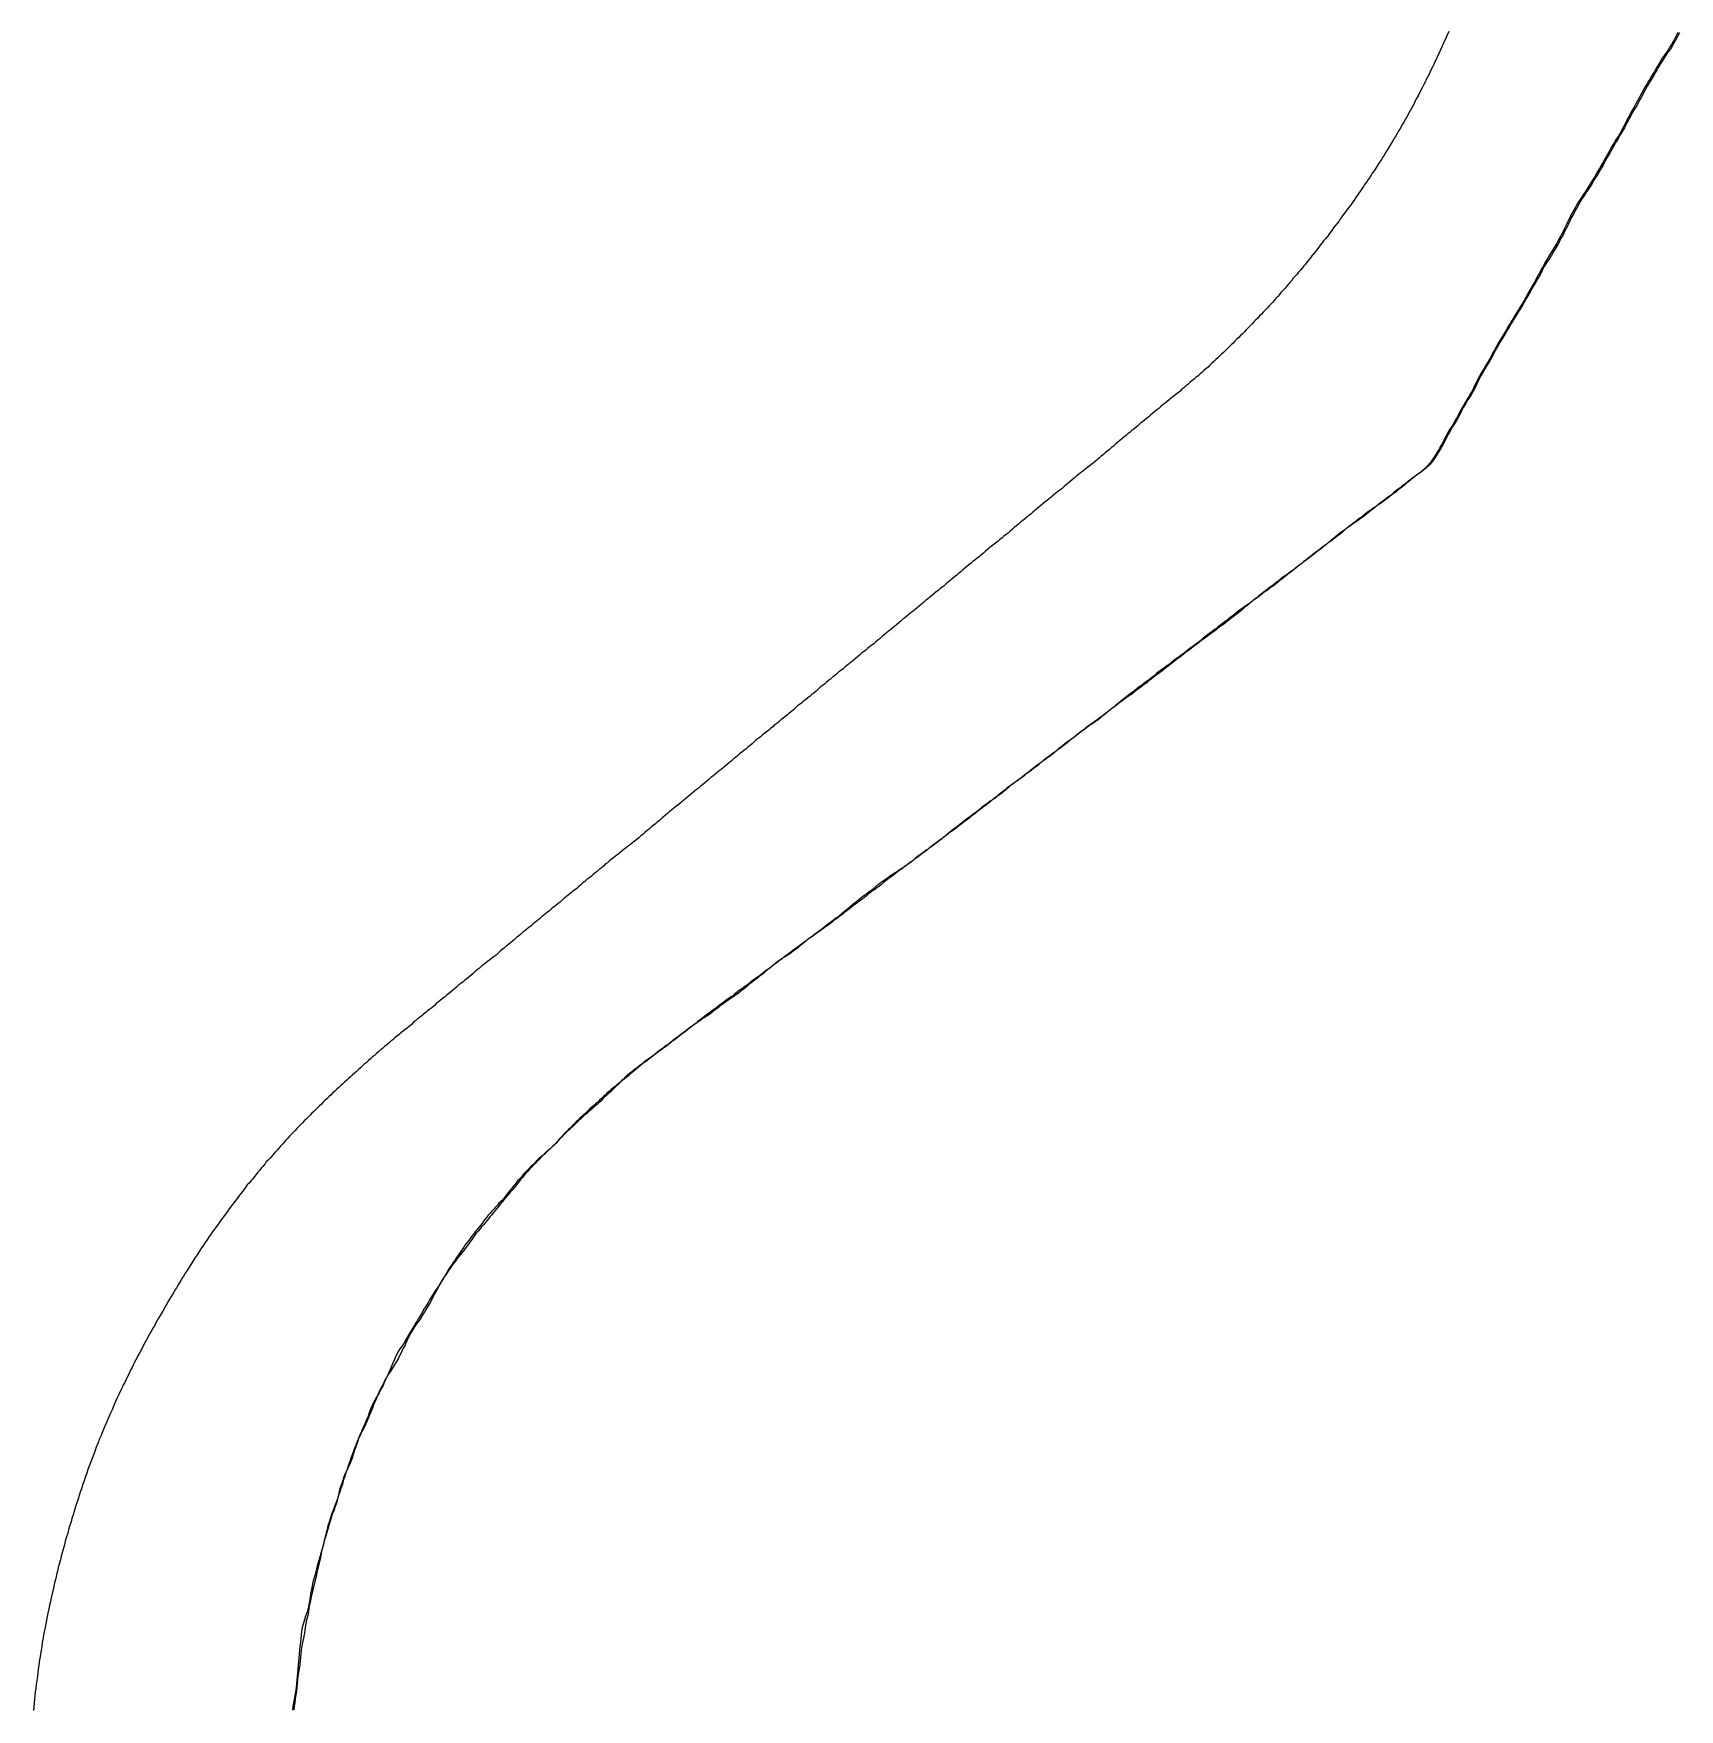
# Model space of a CAD drawing. Header units: millimetres. Extents: x 1.9 to 6, y -16.7 to 0.
# Drawn here: x 3.758 to 5.81, y -14.639 to -12.55 of the extents above; entities that cross this region are included whole.
import ezdxf

# ---------------------------------------------------------------- set-up
doc = ezdxf.new("R2010")
doc.units = ezdxf.units.MM
doc.header["$MEASUREMENT"] = 0
for name, color, linetype in [('Actual_1', 7, 'Continuous'), ('Actual_2', 7, 'Continuous'), ('Actual_3', 7, 'Continuous')]:
    doc.layers.add(name, color=color, linetype=linetype)

msp = doc.modelspace()

# ---------------------------------------------------------------- linework, layer by layer
at = {"layer": 'Actual_1'}
msp.add_lwpolyline([(5.8095, -12.5491), (5.8076, -12.5528), (5.8067, -12.5546), (5.8047, -12.5583), (5.8025, -12.5617), (5.8014, -12.5637), (5.7994, -12.5672), (5.7981, -12.5693), (5.7958, -12.5725), (5.7935, -12.5757), (5.792, -12.5779), (5.7899, -12.5812), (5.7886, -12.5833), (5.7864, -12.5867), (5.7843, -12.5902), (5.7831, -12.5922), (5.7812, -12.5958), (5.779, -12.5993), (5.7779, -12.6013), (5.776, -12.6048), (5.7748, -12.6069), (5.7725, -12.6102), (5.7703, -12.6137), (5.7691, -12.6157), (5.7671, -12.6193), (5.765, -12.623), (5.7641, -12.6249), (5.7623, -12.6287), (5.7602, -12.6322), (5.7592, -12.6342), (5.7572, -12.6378), (5.7562, -12.6399), (5.7539, -12.6432), (5.7519, -12.6468), (5.7507, -12.6487), (5.7488, -12.6524), (5.7469, -12.6562), (5.7459, -12.658), (5.744, -12.6618), (5.742, -12.6654), (5.741, -12.6673), (5.739, -12.671), (5.7367, -12.6743), (5.7357, -12.6764), (5.7337, -12.6799), (5.7325, -12.682), (5.7302, -12.6854), (5.7282, -12.689), (5.7271, -12.6909), (5.7251, -12.6945), (5.723, -12.6981), (5.7219, -12.7001), (5.72, -12.7037), (5.7168, -12.7092), (5.7149, -12.7129), (5.7139, -12.7149), (5.7116, -12.7184), (5.7096, -12.7219), (5.7084, -12.7239), (5.7064, -12.7274), (5.7041, -12.7308), (5.7029, -12.7328), (5.7009, -12.7363), (5.6997, -12.7385), (5.6974, -12.7417), (5.6952, -12.745), (5.6938, -12.7471), (5.6917, -12.7504), (5.6904, -12.7525), (5.688, -12.7558), (5.6859, -12.7593), (5.6848, -12.7613), (5.6828, -12.7649), (5.6806, -12.7684), (5.6795, -12.7704), (5.6777, -12.7742), (5.6747, -12.7797), (5.673, -12.7836), (5.6709, -12.7874), (5.6702, -12.7892), (5.6684, -12.7931), (5.6663, -12.7967), (5.6655, -12.7986), (5.6636, -12.8024), (5.6614, -12.8059), (5.6606, -12.8079), (5.6587, -12.8115), (5.6554, -12.817), (5.6534, -12.8205), (5.6521, -12.8225), (5.65, -12.826), (5.6478, -12.8294), (5.6466, -12.8314), (5.644, -12.8348), (5.6429, -12.8368), (5.6408, -12.8404), (5.6389, -12.8442), (5.638, -12.846), (5.6361, -12.8498), (5.6341, -12.8535), (5.633, -12.8553), (5.631, -12.8589), (5.6287, -12.8623), (5.6276, -12.8644), (5.6256, -12.868), (5.6246, -12.87), (5.6224, -12.8735), (5.6204, -12.8771), (5.6193, -12.879), (5.6173, -12.8827), (5.6153, -12.8862), (5.6141, -12.8882), (5.6121, -12.8917), (5.6097, -12.895), (5.6086, -12.8972), (5.6066, -12.9006), (5.6052, -12.9027), (5.6031, -12.906), (5.6008, -12.9094), (5.5996, -12.9115), (5.5976, -12.915), (5.5943, -12.9205), (5.5923, -12.9241), (5.5911, -12.9261), (5.589, -12.9296), (5.5868, -12.9329), (5.5856, -12.935), (5.5836, -12.9386), (5.5804, -12.9441), (5.5786, -12.9479), (5.5756, -12.9535), (5.5737, -12.9571), (5.5725, -12.9591), (5.5704, -12.9625), (5.5682, -12.9658), (5.5669, -12.9679), (5.5648, -12.9715), (5.5616, -12.977), (5.5598, -12.9808), (5.5569, -12.9864), (5.5552, -12.9903), (5.5522, -12.9958), (5.5502, -12.9994), (5.549, -13.0014), (5.5469, -13.0048), (5.5447, -13.0082), (5.5435, -13.0103), (5.5415, -13.0139), (5.5392, -13.0174), (5.5384, -13.0194), (5.5366, -13.0232), (5.5335, -13.0287), (5.5315, -13.0323), (5.5304, -13.0343), (5.5282, -13.0377), (5.526, -13.0411), (5.5248, -13.0432), (5.5228, -13.0468), (5.5205, -13.0504), (5.5197, -13.0524), (5.5179, -13.0562), (5.5149, -13.0617), (5.513, -13.0654), (5.5097, -13.0708), (5.5076, -13.0742), (5.5063, -13.0763), (5.5042, -13.0796), (5.5003, -13.0848), (5.498, -13.0874), (5.4958, -13.0897), (5.4935, -13.0916), (5.4908, -13.0939), (5.488, -13.0964), (5.4856, -13.0979), (5.4825, -13.1001), (5.4803, -13.1018), (5.4773, -13.1041), (5.475, -13.1059), (5.4722, -13.1083), (5.4697, -13.1099), (5.4671, -13.1124), (5.4642, -13.1148), (5.4619, -13.1165), (5.459, -13.1187), (5.4567, -13.1206), (5.4538, -13.1228), (5.4515, -13.1245), (5.4486, -13.1269), (5.4434, -13.1309), (5.4403, -13.1331), (5.4382, -13.1347), (5.4349, -13.1368), (5.4327, -13.1383), (5.4297, -13.1408), (5.427, -13.1433), (5.4246, -13.145), (5.4217, -13.1474), (5.4195, -13.1492), (5.4164, -13.1513), (5.4143, -13.1529), (5.4111, -13.1551), (5.408, -13.1576), (5.4058, -13.1588), (5.4025, -13.161), (5.4003, -13.1626), (5.3973, -13.1649), (5.3949, -13.1666), (5.3921, -13.169), (5.3895, -13.1716), (5.3871, -13.1733), (5.3842, -13.1756), (5.382, -13.1774), (5.3789, -13.1796), (5.3768, -13.1813), (5.3737, -13.1835), (5.3714, -13.185), (5.3685, -13.1875), (5.3655, -13.1899), (5.3633, -13.1916), (5.3603, -13.1938), (5.3581, -13.1956), (5.3551, -13.1979), (5.3528, -13.1995), (5.3499, -13.2019), (5.347, -13.2044), (5.3447, -13.2059), (5.3416, -13.2081), (5.3394, -13.2099), (5.3364, -13.2121), (5.3342, -13.2138), (5.3313, -13.2162), (5.3261, -13.2203), (5.3232, -13.2226), (5.321, -13.2244), (5.318, -13.2266), (5.3158, -13.2285), (5.3128, -13.2307), (5.3105, -13.2324), (5.3077, -13.2348), (5.3048, -13.2373), (5.3025, -13.2388), (5.2994, -13.241), (5.2972, -13.2427), (5.2941, -13.2449), (5.2919, -13.2464), (5.2889, -13.2488), (5.2859, -13.2512), (5.2836, -13.2527), (5.2805, -13.2549), (5.2783, -13.2567), (5.2753, -13.259), (5.273, -13.2607), (5.2702, -13.2632), (5.2677, -13.2648), (5.2652, -13.2675), (5.2625, -13.2699), (5.2602, -13.2717), (5.2572, -13.274), (5.255, -13.2757), (5.252, -13.2779), (5.2498, -13.2796), (5.2468, -13.2819), (5.2439, -13.2844), (5.2415, -13.2859), (5.2385, -13.2882), (5.2363, -13.2899), (5.2333, -13.2921), (5.2311, -13.2939), (5.2281, -13.2961), (5.2228, -13.3), (5.2197, -13.3022), (5.2175, -13.3039), (5.2144, -13.3061), (5.2122, -13.3078), (5.2092, -13.3101), (5.204, -13.3141), (5.201, -13.3163), (5.1988, -13.318), (5.1957, -13.3202), (5.1934, -13.3219), (5.1904, -13.3242), (5.1876, -13.3267), (5.1852, -13.3282), (5.1822, -13.3304), (5.18, -13.3323), (5.1771, -13.3346), (5.1749, -13.3365), (5.172, -13.3387), (5.1697, -13.3403), (5.1668, -13.3427), (5.1638, -13.3451), (5.1615, -13.3466), (5.1584, -13.3488), (5.1562, -13.3506), (5.1532, -13.3529), (5.1509, -13.3545), (5.1481, -13.3569), (5.1453, -13.3595), (5.1429, -13.361), (5.1399, -13.3632), (5.1377, -13.365), (5.1346, -13.3672), (5.1324, -13.3687), (5.1294, -13.3711), (5.1264, -13.3736), (5.1241, -13.375), (5.121, -13.3772), (5.1188, -13.3789), (5.1157, -13.3811), (5.1135, -13.3826), (5.1105, -13.385), (5.1075, -13.3875), (5.1052, -13.389), (5.1022, -13.3912), (5.1, -13.393), (5.0971, -13.3953), (5.0948, -13.3972), (5.092, -13.3995), (5.0896, -13.4012), (5.0869, -13.4037), (5.0839, -13.406), (5.0817, -13.4075), (5.0785, -13.4097), (5.0763, -13.4112), (5.0731, -13.4134), (5.0702, -13.4159), (5.0679, -13.4174), (5.0648, -13.4196), (5.0626, -13.4213), (5.0595, -13.4235), (5.0573, -13.4253), (5.0544, -13.4276), (5.0519, -13.4291), (5.0492, -13.4317), (5.0464, -13.4341), (5.0441, -13.4358), (5.0411, -13.438), (5.0389, -13.4397), (5.0358, -13.442), (5.0335, -13.4436), (5.0307, -13.4461), (5.0278, -13.4485), (5.0255, -13.4501), (5.0224, -13.4523), (5.0202, -13.454), (5.0171, -13.4562), (5.0148, -13.4578), (5.0119, -13.4602), (5.0092, -13.4627), (5.0068, -13.4643), (5.0038, -13.4666), (5.0016, -13.4683), (4.9985, -13.4705), (4.9963, -13.4722), (4.9933, -13.4745), (4.9881, -13.4784), (4.985, -13.4806), (4.9828, -13.4823), (4.9796, -13.4845), (4.9773, -13.4861), (4.9745, -13.4885), (4.9694, -13.4928), (4.9667, -13.4952), (4.9644, -13.497), (4.9614, -13.4992), (4.9592, -13.501), (4.9561, -13.5032), (4.9538, -13.5047), (4.9509, -13.5071), (4.948, -13.5095), (4.9457, -13.5112), (4.9427, -13.5134), (4.9405, -13.5152), (4.9375, -13.5174), (4.9352, -13.5192), (4.9323, -13.5215), (4.9272, -13.5256), (4.9242, -13.5279), (4.922, -13.5296), (4.9189, -13.5318), (4.9167, -13.5335), (4.9137, -13.5357), (4.9113, -13.5373), (4.9085, -13.5398), (4.9055, -13.5421), (4.9033, -13.5438), (4.9002, -13.5459), (4.898, -13.5476), (4.8949, -13.5499), (4.8926, -13.5514), (4.8897, -13.5539), (4.8868, -13.5563), (4.8846, -13.5579), (4.8815, -13.5602), (4.8793, -13.5619), (4.8763, -13.5641), (4.874, -13.5655), (4.871, -13.568), (4.8681, -13.5704), (4.8658, -13.572), (4.8628, -13.5743), (4.8606, -13.576), (4.8575, -13.5782), (4.8552, -13.5797), (4.8523, -13.5822), (4.8493, -13.5846), (4.8471, -13.5861), (4.844, -13.5883), (4.8418, -13.59), (4.8387, -13.5922), (4.8364, -13.5936), (4.8334, -13.5961), (4.8304, -13.5984), (4.8282, -13.6), (4.8251, -13.6022), (4.8228, -13.604), (4.8199, -13.6063), (4.8175, -13.6081), (4.8148, -13.6105), (4.812, -13.613), (4.8097, -13.6144), (4.8065, -13.6166), (4.8043, -13.6182), (4.8012, -13.6205), (4.7988, -13.6221), (4.7961, -13.6246), (4.7935, -13.6272), (4.791, -13.6288), (4.7881, -13.6311), (4.7859, -13.6327), (4.7827, -13.6349), (4.7805, -13.6364), (4.7774, -13.6388), (4.7746, -13.6413), (4.7722, -13.6429), (4.7693, -13.6452), (4.7671, -13.647), (4.7641, -13.6492), (4.7619, -13.651), (4.7589, -13.6532), (4.7565, -13.6547), (4.7537, -13.6572), (4.7506, -13.6595), (4.7484, -13.6611), (4.7453, -13.6632), (4.7431, -13.6649), (4.74, -13.6671), (4.7348, -13.671), (4.7316, -13.6733), (4.7295, -13.6748), (4.7262, -13.677), (4.724, -13.6784), (4.7209, -13.6808), (4.7179, -13.6831), (4.7156, -13.6847), (4.7126, -13.6869), (4.7104, -13.6887), (4.7073, -13.6909), (4.705, -13.6923), (4.7021, -13.6948), (4.6991, -13.6971), (4.6969, -13.6987), (4.6938, -13.7009), (4.6916, -13.7026), (4.6885, -13.7049), (4.6861, -13.7063), (4.6833, -13.7088), (4.6804, -13.7112), (4.6781, -13.7129), (4.6752, -13.7152), (4.6729, -13.7171), (4.6701, -13.7194), (4.6678, -13.7213), (4.665, -13.7236), (4.6626, -13.7251), (4.6598, -13.7276), (4.6568, -13.7299), (4.6546, -13.7316), (4.6516, -13.7339), (4.6493, -13.7358), (4.6465, -13.7381), (4.6442, -13.74), (4.6415, -13.7423), (4.6391, -13.7439), (4.6363, -13.7463), (4.6332, -13.7486), (4.6311, -13.75), (4.6277, -13.7521), (4.6255, -13.7535), (4.6224, -13.7559), (4.6193, -13.7582), (4.6171, -13.7598), (4.614, -13.762), (4.6118, -13.7638), (4.6088, -13.7661), (4.6065, -13.7677), (4.6036, -13.77), (4.6006, -13.7724), (4.5984, -13.7738), (4.595, -13.7759), (4.5929, -13.7773), (4.5897, -13.7795), (4.5865, -13.7819), (4.5843, -13.7833), (4.5811, -13.7855), (4.5789, -13.7871), (4.5758, -13.7893), (4.5735, -13.7908), (4.5706, -13.7933), (4.5676, -13.7956), (4.5654, -13.7973), (4.5623, -13.7995), (4.5601, -13.8012), (4.5571, -13.8035), (4.5547, -13.8051), (4.5519, -13.8075), (4.549, -13.8099), (4.5467, -13.8114), (4.5436, -13.8136), (4.5414, -13.8153), (4.5383, -13.8176), (4.536, -13.8192), (4.5332, -13.8217), (4.5305, -13.8242), (4.5281, -13.8259), (4.5251, -13.8282), (4.5229, -13.8298), (4.5198, -13.832), (4.5176, -13.8336), (4.5146, -13.836), (4.5095, -13.8403), (4.5069, -13.8427), (4.5045, -13.8446), (4.5018, -13.8469), (4.4995, -13.8489), (4.4966, -13.8511), (4.4944, -13.853), (4.4915, -13.8553), (4.4891, -13.8573), (4.4866, -13.8598), (4.4842, -13.862), (4.4819, -13.8644), (4.4795, -13.8667), (4.4772, -13.8691), (4.4748, -13.8712), (4.4723, -13.8736), (4.4698, -13.8755), (4.4674, -13.8781), (4.465, -13.8807), (4.4625, -13.8825), (4.46, -13.885), (4.4576, -13.887), (4.455, -13.8893), (4.4527, -13.8914), (4.45, -13.8936), (4.4477, -13.8958), (4.445, -13.898), (4.4427, -13.9002), (4.4402, -13.9025), (4.4379, -13.9048), (4.4354, -13.9071), (4.433, -13.9094), (4.4306, -13.9117), (4.4283, -13.9139), (4.4257, -13.9163), (4.4234, -13.9183), (4.4209, -13.9208), (4.4184, -13.9229), (4.4161, -13.9254), (4.4136, -13.9278), (4.4115, -13.9303), (4.4092, -13.9328), (4.407, -13.9351), (4.4047, -13.9374), (4.4023, -13.9398), (4.3999, -13.9418), (4.3974, -13.9443), (4.3949, -13.9463), (4.3926, -13.9489), (4.3901, -13.9511), (4.3879, -13.9536), (4.3855, -13.9559), (4.3833, -13.9583), (4.3808, -13.9606), (4.3786, -13.963), (4.3761, -13.9654), (4.374, -13.9678), (4.3716, -13.9705), (4.3697, -13.9728), (4.3674, -13.9758), (4.3655, -13.978), (4.3633, -13.9809), (4.3615, -13.9832), (4.3591, -13.986), (4.3549, -13.9911), (4.3525, -13.9937), (4.3506, -13.9961), (4.3483, -13.9988), (4.3462, -14.0011), (4.344, -14.0039), (4.342, -14.0061), (4.3397, -14.009), (4.3379, -14.0113), (4.3356, -14.0142), (4.3315, -14.0193), (4.3291, -14.0222), (4.3274, -14.0245), (4.3251, -14.0274), (4.3232, -14.0296), (4.321, -14.0324), (4.319, -14.0347), (4.3166, -14.0374), (4.3148, -14.0398), (4.3123, -14.0425), (4.3097, -14.0452), (4.3082, -14.0476), (4.3059, -14.0507), (4.3043, -14.0529), (4.3021, -14.0561), (4.3007, -14.0583), (4.2983, -14.0614), (4.296, -14.0643), (4.2943, -14.0666), (4.2921, -14.0695), (4.2902, -14.0717), (4.2879, -14.0746), (4.2862, -14.0769), (4.2839, -14.0799), (4.28, -14.0852), (4.2777, -14.0883), (4.2761, -14.0905), (4.274, -14.0937), (4.2727, -14.0959), (4.2704, -14.0992), (4.2683, -14.1028), (4.2671, -14.1047), (4.2651, -14.1083), (4.263, -14.1118), (4.2619, -14.1138), (4.26, -14.1175), (4.2568, -14.123), (4.255, -14.1268), (4.2519, -14.1322), (4.2499, -14.1358), (4.2487, -14.1378), (4.2466, -14.1413), (4.2444, -14.1446), (4.2431, -14.1467), (4.2411, -14.1501), (4.2398, -14.1523), (4.2375, -14.1555), (4.2352, -14.1587), (4.2337, -14.1608), (4.2316, -14.1641), (4.2303, -14.1662), (4.2281, -14.1696), (4.2262, -14.1735), (4.2253, -14.1752), (4.2235, -14.1792), (4.2218, -14.1831), (4.2211, -14.1849), (4.219, -14.1886), (4.2172, -14.1924), (4.2164, -14.1943), (4.2143, -14.198), (4.2125, -14.2018), (4.2115, -14.2037), (4.2093, -14.2072), (4.2072, -14.2105), (4.2058, -14.2126), (4.2037, -14.2159), (4.2024, -14.2181), (4.2, -14.2213), (4.198, -14.225), (4.1969, -14.2269), (4.195, -14.2306), (4.1931, -14.2344), (4.1922, -14.2362), (4.1903, -14.24), (4.1885, -14.2439), (4.1877, -14.2456), (4.1859, -14.2496), (4.1843, -14.2537), (4.1819, -14.2593), (4.1804, -14.2634), (4.178, -14.269), (4.1764, -14.273), (4.1747, -14.277), (4.1721, -14.2826), (4.1704, -14.2864), (4.1675, -14.292), (4.1657, -14.2959), (4.1632, -14.3016), (4.1618, -14.3058), (4.1598, -14.3113), (4.1582, -14.3155), (4.1569, -14.3198), (4.1552, -14.3255), (4.1535, -14.3296), (4.152, -14.3337), (4.1501, -14.3374), (4.1493, -14.3392), (4.1475, -14.3431), (4.145, -14.3487), (4.1435, -14.3529), (4.1422, -14.3572), (4.1403, -14.3627), (4.1391, -14.3671), (4.138, -14.3716), (4.137, -14.3761), (4.1355, -14.3815), (4.1342, -14.3858), (4.1328, -14.3899), (4.1305, -14.3955), (4.1291, -14.3998), (4.1278, -14.4041), (4.1261, -14.4096), (4.1248, -14.414), (4.1236, -14.4183), (4.1218, -14.4238), (4.1204, -14.4282), (4.1193, -14.4326), (4.1183, -14.4371), (4.117, -14.4425), (4.1161, -14.447), (4.1152, -14.4515), (4.1143, -14.456), (4.113, -14.4615), (4.1118, -14.4659), (4.1108, -14.4704), (4.1098, -14.4749), (4.1088, -14.4793), (4.1074, -14.4847), (4.1063, -14.4892), (4.1053, -14.4937), (4.1043, -14.4982), (4.1031, -14.5036), (4.1022, -14.5081), (4.1014, -14.5126), (4.1007, -14.5172), (4.0998, -14.5217), (4.0985, -14.5271), (4.0974, -14.5315), (4.0967, -14.5361), (4.0961, -14.5408), (4.0955, -14.5453), (4.0947, -14.5498), (4.0934, -14.5552), (4.0924, -14.5596), (4.0917, -14.5643), (4.0912, -14.569), (4.0908, -14.5737), (4.0905, -14.5783), (4.09, -14.5829), (4.0892, -14.588), (4.0884, -14.5926), (4.0877, -14.5972), (4.0871, -14.6018), (4.0867, -14.6065), (4.0862, -14.6112), (4.0857, -14.6158), (4.0852, -14.6204), (4.0843, -14.6255), (4.0836, -14.6301), (4.083, -14.6348), (4.0826, -14.6394)], dxfattribs=at)
at = {"layer": 'Actual_2'}
msp.add_lwpolyline([(5.522, -12.5473), (5.5194, -12.5528), (5.5177, -12.5568), (5.5159, -12.5607), (5.5135, -12.5664), (5.5117, -12.5703), (5.5091, -12.5759), (5.5073, -12.5798), (5.5065, -12.5815), (5.5046, -12.5853), (5.5028, -12.5892), (5.502, -12.591), (5.5, -12.5948), (5.4982, -12.5987), (5.4975, -12.6005), (5.4954, -12.6042), (5.4936, -12.6081), (5.4928, -12.6099), (5.4907, -12.6136), (5.4889, -12.6175), (5.486, -12.623), (5.4842, -12.6268), (5.4832, -12.6287), (5.4811, -12.6323), (5.4793, -12.636), (5.4783, -12.6379), (5.4762, -12.6416), (5.4743, -12.6453), (5.4732, -12.6471), (5.4713, -12.6508), (5.4692, -12.6544), (5.4681, -12.6563), (5.4662, -12.66), (5.4639, -12.6634), (5.4629, -12.6654), (5.461, -12.6691), (5.4599, -12.671), (5.4577, -12.6745), (5.4557, -12.6781), (5.4545, -12.6801), (5.4524, -12.6836), (5.4501, -12.6869), (5.449, -12.689), (5.4469, -12.6925), (5.4458, -12.6946), (5.4435, -12.6979), (5.4414, -12.7014), (5.4401, -12.7034), (5.4381, -12.7069), (5.4357, -12.7101), (5.4345, -12.7123), (5.4324, -12.7156), (5.431, -12.7177), (5.4288, -12.721), (5.4264, -12.7241), (5.4252, -12.7264), (5.423, -12.7297), (5.4216, -12.7318), (5.4194, -12.7351), (5.4169, -12.7381), (5.4157, -12.7404), (5.4135, -12.7437), (5.4121, -12.7458), (5.4099, -12.7491), (5.4062, -12.7544), (5.4039, -12.7575), (5.4023, -12.7597), (5.4002, -12.7629), (5.3987, -12.7652), (5.3963, -12.7681), (5.3939, -12.7711), (5.3923, -12.7733), (5.3901, -12.7765), (5.3885, -12.7786), (5.3863, -12.7818), (5.3849, -12.7841), (5.3824, -12.787), (5.3801, -12.7901), (5.3785, -12.7923), (5.3763, -12.7954), (5.3746, -12.7976), (5.3723, -12.8006), (5.3708, -12.803), (5.3683, -12.8058), (5.3658, -12.8085), (5.3642, -12.8109), (5.3619, -12.8138), (5.3601, -12.8161), (5.3579, -12.8191), (5.3561, -12.8213), (5.3538, -12.8243), (5.3512, -12.8269), (5.3497, -12.8294), (5.3474, -12.8322), (5.3456, -12.8345), (5.3433, -12.8374), (5.3414, -12.8396), (5.3391, -12.8425), (5.3372, -12.8448), (5.3348, -12.8475), (5.333, -12.8499), (5.3305, -12.8525), (5.3279, -12.855), (5.3262, -12.8576), (5.3238, -12.8602), (5.3219, -12.8626), (5.3196, -12.8653), (5.3176, -12.8676), (5.3153, -12.8703), (5.3132, -12.8725), (5.3109, -12.8753), (5.3089, -12.8775), (5.3065, -12.8802), (5.3045, -12.8825), (5.3021, -12.885), (5.3, -12.8875), (5.2976, -12.8899), (5.2957, -12.8924), (5.2931, -12.8948), (5.2905, -12.8971), (5.2886, -12.8997), (5.286, -12.902), (5.284, -12.9045), (5.2811, -12.9073), (5.2787, -12.9097), (5.2765, -12.9121), (5.2742, -12.9146), (5.272, -12.9169), (5.2696, -12.9194), (5.2673, -12.9217), (5.265, -12.9241), (5.2626, -12.9264), (5.2602, -12.9287), (5.2578, -12.931), (5.2555, -12.9333), (5.2531, -12.9357), (5.2508, -12.9381), (5.2484, -12.9404), (5.2461, -12.9427), (5.2437, -12.945), (5.2413, -12.9473), (5.2389, -12.9496), (5.2365, -12.9518), (5.2341, -12.9542), (5.2316, -12.9562), (5.2292, -12.9587), (5.2266, -12.9606), (5.2243, -12.9632), (5.2219, -12.9658), (5.2194, -12.9677), (5.2169, -12.9701), (5.2145, -12.9721), (5.2118, -12.9745), (5.2095, -12.9765), (5.2067, -12.9787), (5.2045, -12.9807), (5.2017, -12.983), (5.1994, -12.985), (5.1967, -12.9873), (5.1943, -12.9892), (5.1916, -12.9916), (5.1891, -12.9933), (5.1866, -12.9959), (5.1839, -12.9983), (5.1815, -13.0001), (5.1786, -13.0024), (5.1764, -13.0042), (5.1735, -13.0065), (5.1712, -13.0084), (5.1684, -13.0107), (5.166, -13.0124), (5.1633, -13.0149), (5.1606, -13.0173), (5.1582, -13.0191), (5.1554, -13.0214), (5.1531, -13.0233), (5.1502, -13.0256), (5.148, -13.0275), (5.1452, -13.0298), (5.1429, -13.0317), (5.1401, -13.034), (5.1377, -13.0357), (5.135, -13.0383), (5.1323, -13.0407), (5.1299, -13.0425), (5.1271, -13.0448), (5.1248, -13.0467), (5.122, -13.0489), (5.1197, -13.0509), (5.1169, -13.0532), (5.1145, -13.0551), (5.1118, -13.0575), (5.1094, -13.0592), (5.1068, -13.0618), (5.1042, -13.0643), (5.1018, -13.0661), (5.099, -13.0684), (5.0967, -13.0703), (5.0939, -13.0726), (5.0917, -13.0746), (5.0889, -13.0769), (5.0866, -13.0788), (5.0838, -13.0811), (5.0815, -13.0828), (5.0787, -13.0853), (5.0758, -13.0877), (5.0735, -13.0894), (5.0706, -13.0916), (5.0684, -13.0934), (5.0654, -13.0957), (5.0631, -13.0974), (5.0602, -13.0998), (5.0578, -13.1014), (5.0551, -13.104), (5.0524, -13.1064), (5.0501, -13.1083), (5.0473, -13.1106), (5.045, -13.1125), (5.0422, -13.1148), (5.04, -13.1168), (5.0371, -13.1191), (5.0349, -13.1209), (5.032, -13.1232), (5.0296, -13.1248), (5.0269, -13.1274), (5.024, -13.1298), (5.0218, -13.1315), (5.0189, -13.1338), (5.0166, -13.1357), (5.0137, -13.138), (5.0115, -13.1399), (5.0087, -13.1422), (5.0063, -13.144), (5.0036, -13.1465), (5.001, -13.149), (4.9986, -13.1507), (4.9958, -13.1531), (4.9935, -13.1549), (4.9906, -13.1572), (4.9884, -13.1591), (4.9856, -13.1614), (4.9833, -13.1634), (4.9805, -13.1657), (4.9782, -13.1675), (4.9755, -13.17), (4.9728, -13.1725), (4.9704, -13.1742), (4.9676, -13.1765), (4.9653, -13.1784), (4.9624, -13.1807), (4.9602, -13.1826), (4.9573, -13.1849), (4.955, -13.1867), (4.9522, -13.189), (4.9498, -13.1906), (4.9471, -13.1932), (4.9443, -13.1956), (4.942, -13.1974), (4.9392, -13.1996), (4.9369, -13.2016), (4.9341, -13.2039), (4.9318, -13.2058), (4.929, -13.2081), (4.9266, -13.21), (4.9239, -13.2123), (4.9188, -13.2165), (4.9161, -13.2189), (4.9137, -13.2208), (4.9109, -13.2231), (4.9087, -13.225), (4.9058, -13.2273), (4.9035, -13.2292), (4.9007, -13.2315), (4.8983, -13.2332), (4.8956, -13.2357), (4.8929, -13.2382), (4.8905, -13.2399), (4.8877, -13.2422), (4.8855, -13.2441), (4.8826, -13.2464), (4.8803, -13.2483), (4.8775, -13.2505), (4.8751, -13.2524), (4.8724, -13.2548), (4.8699, -13.2564), (4.8673, -13.259), (4.8646, -13.2614), (4.8622, -13.2632), (4.8594, -13.2656), (4.8572, -13.2675), (4.8543, -13.2697), (4.8521, -13.2716), (4.8492, -13.2739), (4.8468, -13.2757), (4.8441, -13.2781), (4.8416, -13.2798), (4.8391, -13.2824), (4.8363, -13.2848), (4.834, -13.2866), (4.8311, -13.2888), (4.8289, -13.2908), (4.826, -13.293), (4.8237, -13.2949), (4.8209, -13.2972), (4.8185, -13.2989), (4.8158, -13.3014), (4.8132, -13.3039), (4.8108, -13.3057), (4.808, -13.3081), (4.8057, -13.31), (4.8029, -13.3122), (4.8006, -13.3141), (4.7977, -13.3164), (4.7954, -13.3183), (4.7927, -13.3206), (4.7902, -13.3223), (4.7876, -13.3248), (4.7848, -13.3272), (4.7824, -13.329), (4.7796, -13.3313), (4.7774, -13.3332), (4.7745, -13.3355), (4.7723, -13.3374), (4.7694, -13.3397), (4.7671, -13.3416), (4.7644, -13.344), (4.7619, -13.3456), (4.7593, -13.3481), (4.7564, -13.3505), (4.7541, -13.3523), (4.7512, -13.3545), (4.749, -13.3565), (4.7462, -13.3587), (4.7439, -13.3607), (4.7411, -13.363), (4.7387, -13.3647), (4.736, -13.3672), (4.7334, -13.3698), (4.731, -13.3715), (4.7282, -13.3738), (4.7259, -13.3757), (4.723, -13.378), (4.7208, -13.3799), (4.7179, -13.3821), (4.7156, -13.384), (4.7128, -13.3863), (4.7104, -13.3879), (4.7077, -13.3905), (4.7051, -13.393), (4.7027, -13.3948), (4.6999, -13.3971), (4.6976, -13.399), (4.6947, -13.4013), (4.6925, -13.4032), (4.6896, -13.4055), (4.6873, -13.4073), (4.6846, -13.4097), (4.682, -13.4113), (4.6795, -13.4139), (4.6767, -13.4163), (4.6744, -13.4182), (4.6716, -13.4204), (4.6693, -13.4223), (4.6664, -13.4246), (4.6641, -13.4264), (4.6613, -13.4287), (4.6589, -13.4304), (4.6562, -13.4329), (4.6536, -13.4354), (4.6512, -13.4372), (4.6483, -13.4395), (4.6461, -13.4414), (4.6432, -13.4436), (4.6409, -13.4456), (4.6381, -13.4478), (4.6358, -13.4497), (4.633, -13.4521), (4.6306, -13.4538), (4.628, -13.4563), (4.6253, -13.4588), (4.6229, -13.4606), (4.6201, -13.4629), (4.6179, -13.4648), (4.615, -13.4671), (4.6127, -13.469), (4.6099, -13.4713), (4.6076, -13.4731), (4.6048, -13.4755), (4.6023, -13.4771), (4.5997, -13.4797), (4.5969, -13.482), (4.5946, -13.4839), (4.5918, -13.4862), (4.5895, -13.4881), (4.5867, -13.4904), (4.5844, -13.4923), (4.5816, -13.4946), (4.5792, -13.4964), (4.5765, -13.4988), (4.5715, -13.5031), (4.5687, -13.5054), (4.5664, -13.5073), (4.5636, -13.5096), (4.5613, -13.5115), (4.5584, -13.5138), (4.5562, -13.5156), (4.5533, -13.5179), (4.5509, -13.5196), (4.5482, -13.5221), (4.5455, -13.5246), (4.5432, -13.5264), (4.5404, -13.5287), (4.5381, -13.5307), (4.5353, -13.5329), (4.5331, -13.5349), (4.5302, -13.5372), (4.528, -13.5391), (4.5252, -13.5415), (4.5228, -13.5433), (4.5202, -13.5458), (4.5176, -13.5483), (4.5152, -13.5501), (4.5124, -13.5524), (4.5101, -13.5543), (4.5073, -13.5565), (4.505, -13.5584), (4.5021, -13.5607), (4.4998, -13.5624), (4.4969, -13.5647), (4.4945, -13.5663), (4.4917, -13.5688), (4.4889, -13.5712), (4.4866, -13.5729), (4.4836, -13.5752), (4.4814, -13.577), (4.4784, -13.5792), (4.4761, -13.581), (4.4733, -13.5834), (4.4708, -13.585), (4.4683, -13.5877), (4.4656, -13.5901), (4.4632, -13.5919), (4.4604, -13.5942), (4.4582, -13.5962), (4.4553, -13.5984), (4.4531, -13.6004), (4.4502, -13.6027), (4.4479, -13.6045), (4.4452, -13.6069), (4.4427, -13.6085), (4.4401, -13.6111), (4.4374, -13.6135), (4.4351, -13.6154), (4.4322, -13.6176), (4.4299, -13.6195), (4.427, -13.6217), (4.4247, -13.6236), (4.4219, -13.6259), (4.4195, -13.6277), (4.4169, -13.6302), (4.4143, -13.6327), (4.4118, -13.6344), (4.409, -13.6368), (4.4067, -13.6386), (4.4038, -13.6409), (4.4016, -13.6428), (4.3987, -13.645), (4.3964, -13.6469), (4.3936, -13.6493), (4.3912, -13.6509), (4.3886, -13.6535), (4.3858, -13.6559), (4.3835, -13.6577), (4.3806, -13.6599), (4.3784, -13.6619), (4.3755, -13.6641), (4.3732, -13.666), (4.3704, -13.6683), (4.3681, -13.6701), (4.3653, -13.6725), (4.3627, -13.6751), (4.3602, -13.6767), (4.3575, -13.6791), (4.3552, -13.681), (4.3524, -13.6832), (4.3501, -13.6852), (4.3473, -13.6875), (4.345, -13.6895), (4.3422, -13.6917), (4.3398, -13.6935), (4.3371, -13.696), (4.3345, -13.6985), (4.3321, -13.7002), (4.3292, -13.7025), (4.3269, -13.7043), (4.324, -13.7065), (4.3217, -13.7084), (4.3189, -13.7107), (4.3165, -13.7125), (4.3138, -13.7149), (4.3113, -13.7165), (4.3087, -13.7191), (4.306, -13.7215), (4.3037, -13.7234), (4.3009, -13.7257), (4.2986, -13.7276), (4.2957, -13.7299), (4.2935, -13.7317), (4.2906, -13.734), (4.2882, -13.7357), (4.2855, -13.7382), (4.2829, -13.7407), (4.2804, -13.7425), (4.2777, -13.7448), (4.2754, -13.7467), (4.2725, -13.749), (4.2703, -13.7509), (4.2674, -13.7531), (4.2651, -13.7551), (4.2624, -13.7574), (4.2599, -13.7591), (4.2573, -13.7616), (4.2546, -13.7641), (4.2522, -13.7658), (4.2493, -13.7681), (4.2471, -13.77), (4.2442, -13.7722), (4.2419, -13.7741), (4.2391, -13.7764), (4.2367, -13.7782), (4.234, -13.7807), (4.2315, -13.7823), (4.229, -13.7849), (4.2263, -13.7874), (4.224, -13.7892), (4.2211, -13.7915), (4.2189, -13.7934), (4.216, -13.7956), (4.2137, -13.7975), (4.2109, -13.7998), (4.2086, -13.8017), (4.2058, -13.8041), (4.2033, -13.8057), (4.2008, -13.8083), (4.198, -13.8107), (4.1957, -13.8125), (4.1929, -13.8148), (4.1906, -13.8168), (4.1879, -13.8191), (4.1856, -13.8212), (4.1829, -13.8235), (4.1806, -13.8255), (4.1779, -13.8279), (4.1755, -13.8298), (4.173, -13.8323), (4.1704, -13.8341), (4.168, -13.8367), (4.1655, -13.8392), (4.1631, -13.8411), (4.1606, -13.8435), (4.1582, -13.8456), (4.1556, -13.8479), (4.1533, -13.8501), (4.1507, -13.8524), (4.1484, -13.8545), (4.1457, -13.8568), (4.1435, -13.859), (4.1409, -13.8613), (4.1386, -13.8635), (4.1361, -13.8658), (4.1337, -13.868), (4.1312, -13.8704), (4.1289, -13.8726), (4.1264, -13.8749), (4.124, -13.8771), (4.1216, -13.8795), (4.1192, -13.8818), (4.1169, -13.8842), (4.1145, -13.8865), (4.1122, -13.8889), (4.1098, -13.8911), (4.1074, -13.8935), (4.105, -13.8957), (4.1027, -13.8982), (4.1002, -13.9004), (4.098, -13.9029), (4.0956, -13.9052), (4.0934, -13.9077), (4.091, -13.9101), (4.0888, -13.9124), (4.0864, -13.9148), (4.0842, -13.9172), (4.0818, -13.9195), (4.0795, -13.9219), (4.0771, -13.9243), (4.0749, -13.9267), (4.0726, -13.9293), (4.0705, -13.9316), (4.0682, -13.9344), (4.0661, -13.9366), (4.0639, -13.9393), (4.0617, -13.9416), (4.0594, -13.9442), (4.0573, -13.9466), (4.0549, -13.9491), (4.053, -13.9515), (4.0505, -13.9541), (4.0478, -13.9565), (4.0462, -13.9591), (4.0437, -13.9619), (4.042, -13.9642), (4.0397, -13.9671), (4.0378, -13.9693), (4.0355, -13.9722), (4.0336, -13.9744), (4.0313, -13.9773), (4.0295, -13.9796), (4.0271, -13.9823), (4.0245, -13.9849), (4.0229, -13.9874), (4.0206, -13.9903), (4.0188, -13.9926), (4.0166, -13.9956), (4.0149, -13.9979), (4.0126, -14.0009), (4.0111, -14.0033), (4.0086, -14.0061), (4.0063, -14.0091), (4.0046, -14.0113), (4.0024, -14.0144), (4.0007, -14.0166), (3.9985, -14.0197), (3.9946, -14.025), (3.9923, -14.0281), (3.9908, -14.0303), (3.9886, -14.0334), (3.9871, -14.0356), (3.9848, -14.0387), (3.9823, -14.0417), (3.9809, -14.044), (3.9787, -14.0472), (3.9772, -14.0493), (3.975, -14.0526), (3.9713, -14.0579), (3.9691, -14.0612), (3.9676, -14.0633), (3.9655, -14.0666), (3.9619, -14.072), (3.9597, -14.0754), (3.9584, -14.0775), (3.9563, -14.0809), (3.9527, -14.0863), (3.9507, -14.0897), (3.9494, -14.0918), (3.9472, -14.0952), (3.945, -14.0986), (3.9438, -14.1006), (3.9418, -14.1042), (3.9384, -14.1096), (3.9363, -14.1131), (3.935, -14.1151), (3.933, -14.1186), (3.9307, -14.122), (3.9296, -14.124), (3.9276, -14.1276), (3.9265, -14.1296), (3.9243, -14.1331), (3.9223, -14.1367), (3.9212, -14.1386), (3.9191, -14.1422), (3.917, -14.1457), (3.9158, -14.1477), (3.9139, -14.1513), (3.9106, -14.1568), (3.9087, -14.1605), (3.9077, -14.1625), (3.9055, -14.1659), (3.9035, -14.1696), (3.9024, -14.1715), (3.9004, -14.1751), (3.8983, -14.1788), (3.8973, -14.1807), (3.8954, -14.1844), (3.8934, -14.1881), (3.8925, -14.19), (3.8906, -14.1937), (3.8885, -14.1974), (3.8876, -14.1993), (3.8857, -14.203), (3.8836, -14.2066), (3.8827, -14.2086), (3.8809, -14.2124), (3.8788, -14.2161), (3.878, -14.218), (3.8763, -14.2219), (3.8742, -14.2256), (3.8734, -14.2274), (3.8717, -14.2313), (3.8696, -14.235), (3.8688, -14.2368), (3.867, -14.2407), (3.8651, -14.2445), (3.8643, -14.2463), (3.8625, -14.2502), (3.86, -14.2558), (3.8583, -14.2598), (3.856, -14.2655), (3.8541, -14.2694), (3.8525, -14.2734), (3.8499, -14.279), (3.8482, -14.283), (3.8457, -14.2886), (3.8441, -14.2927), (3.842, -14.2983), (3.8401, -14.3023), (3.8386, -14.3065), (3.8363, -14.312), (3.8348, -14.3162), (3.8333, -14.3204), (3.831, -14.3259), (3.8296, -14.3301), (3.8275, -14.3357), (3.8259, -14.3398), (3.8245, -14.3441), (3.8225, -14.3496), (3.821, -14.3539), (3.8197, -14.3582), (3.8177, -14.3637), (3.8164, -14.368), (3.8151, -14.3723), (3.8133, -14.3778), (3.8118, -14.3821), (3.8106, -14.3864), (3.8087, -14.392), (3.8073, -14.3962), (3.806, -14.4006), (3.8048, -14.4049), (3.803, -14.4104), (3.8018, -14.4148), (3.8007, -14.4192), (3.7989, -14.4247), (3.7977, -14.4291), (3.7966, -14.4335), (3.7954, -14.4379), (3.7938, -14.4434), (3.7927, -14.4478), (3.7916, -14.4522), (3.7901, -14.4576), (3.7888, -14.462), (3.7878, -14.4665), (3.7869, -14.471), (3.7858, -14.4755), (3.7844, -14.4809), (3.7834, -14.4854), (3.7825, -14.4899), (3.7815, -14.4943), (3.7801, -14.4997), (3.7791, -14.5042), (3.7781, -14.5087), (3.7772, -14.5133), (3.776, -14.5186), (3.775, -14.5231), (3.7741, -14.5276), (3.7733, -14.5322), (3.7724, -14.5367), (3.7714, -14.5421), (3.7704, -14.5466), (3.7696, -14.5512), (3.7689, -14.5558), (3.7683, -14.5604), (3.7676, -14.565), (3.7668, -14.5702), (3.766, -14.5748), (3.7653, -14.5794), (3.7646, -14.584), (3.764, -14.5886), (3.7634, -14.5933), (3.7629, -14.5979), (3.7623, -14.6025), (3.7615, -14.6077), (3.7609, -14.6123), (3.7603, -14.6169), (3.7598, -14.6215), (3.7593, -14.6262), (3.7589, -14.6309), (3.7585, -14.6355), (3.7581, -14.6402)], dxfattribs=at)
at = {"layer": 'Actual_3'}
msp.add_lwpolyline([(5.8076, -12.5488), (5.8067, -12.5506), (5.8047, -12.5543), (5.8028, -12.5579), (5.8017, -12.5599), (5.7996, -12.5634), (5.7974, -12.5667), (5.7961, -12.5688), (5.7941, -12.5722), (5.7927, -12.5744), (5.7904, -12.5775), (5.7881, -12.5807), (5.7867, -12.5829), (5.7847, -12.5863), (5.7835, -12.5884), (5.7813, -12.5919), (5.7793, -12.5955), (5.7782, -12.5974), (5.7761, -12.601), (5.774, -12.6044), (5.7728, -12.6064), (5.7707, -12.6099), (5.7696, -12.612), (5.7673, -12.6154), (5.7653, -12.619), (5.7642, -12.6209), (5.7622, -12.6246), (5.7603, -12.6283), (5.7593, -12.6302), (5.7573, -12.6339), (5.7553, -12.6374), (5.7542, -12.6394), (5.7522, -12.643), (5.749, -12.6485), (5.7471, -12.6523), (5.7441, -12.6578), (5.7423, -12.6616), (5.7393, -12.6671), (5.7374, -12.6708), (5.7363, -12.6727), (5.7342, -12.6762), (5.7321, -12.6797), (5.7308, -12.6817), (5.7287, -12.6852), (5.7253, -12.6906), (5.7233, -12.6943), (5.7223, -12.6962), (5.7202, -12.6998), (5.7182, -12.7035), (5.7171, -12.7054), (5.7151, -12.709), (5.713, -12.7125), (5.7119, -12.7145), (5.7099, -12.7181), (5.7066, -12.7236), (5.7046, -12.7271), (5.7035, -12.7291), (5.7013, -12.7326), (5.6992, -12.7361), (5.698, -12.7381), (5.6959, -12.7415), (5.6923, -12.7468), (5.69, -12.75), (5.6885, -12.7522), (5.6864, -12.7555), (5.6829, -12.761), (5.6809, -12.7646), (5.6798, -12.7665), (5.6778, -12.7701), (5.6758, -12.7738), (5.6747, -12.7757), (5.6728, -12.7795), (5.6709, -12.7833), (5.6701, -12.7851), (5.6683, -12.7889), (5.6664, -12.7928), (5.6655, -12.7945), (5.6636, -12.7983), (5.6617, -12.802), (5.6606, -12.8039), (5.6587, -12.8076), (5.6566, -12.8111), (5.6556, -12.8131), (5.6534, -12.8165), (5.6522, -12.8185), (5.6501, -12.822), (5.648, -12.8254), (5.6468, -12.8275), (5.6448, -12.831), (5.6414, -12.8365), (5.6395, -12.8402), (5.6385, -12.8421), (5.6364, -12.8458), (5.6345, -12.8495), (5.6335, -12.8513), (5.6315, -12.855), (5.6295, -12.8586), (5.6284, -12.8605), (5.6264, -12.8641), (5.6241, -12.8676), (5.6231, -12.8696), (5.6211, -12.8733), (5.618, -12.8788), (5.6161, -12.8825), (5.615, -12.8845), (5.6128, -12.8879), (5.6107, -12.8914), (5.6094, -12.8934), (5.6074, -12.8969), (5.6039, -12.9023), (5.6018, -12.9058), (5.6005, -12.9078), (5.5984, -12.9112), (5.5962, -12.9146), (5.595, -12.9167), (5.593, -12.9203), (5.5897, -12.9258), (5.5877, -12.9293), (5.5865, -12.9313), (5.5844, -12.9348), (5.5822, -12.9383), (5.5811, -12.9403), (5.5792, -12.944), (5.577, -12.9476), (5.5762, -12.9495), (5.5743, -12.9533), (5.5711, -12.9587), (5.5691, -12.9622), (5.5678, -12.9643), (5.5657, -12.9677), (5.5634, -12.9711), (5.5623, -12.9731), (5.5603, -12.9769), (5.5581, -12.9806), (5.5574, -12.9824), (5.5556, -12.9863), (5.5536, -12.99), (5.5528, -12.9919), (5.551, -12.9956), (5.5487, -12.999), (5.5478, -13.0011), (5.5458, -13.0046), (5.5445, -13.0066), (5.5423, -13.01), (5.5402, -13.0136), (5.539, -13.0155), (5.5371, -13.0193), (5.5351, -13.023), (5.5341, -13.0248), (5.5323, -13.0286), (5.5301, -13.032), (5.529, -13.034), (5.527, -13.0375), (5.5258, -13.0396), (5.5235, -13.0429), (5.5214, -13.0465), (5.5203, -13.0484), (5.5184, -13.0522), (5.5163, -13.0559), (5.5154, -13.0577), (5.5136, -13.0615), (5.5114, -13.065), (5.5104, -13.067), (5.5084, -13.0705), (5.5073, -13.0726), (5.5049, -13.0759), (5.5028, -13.0792), (5.5013, -13.0813), (5.4991, -13.0844), (5.4973, -13.0867), (5.495, -13.0893), (5.4928, -13.0918), (5.4903, -13.0939), (5.4876, -13.0962), (5.4853, -13.098), (5.4822, -13.1001), (5.4801, -13.1017), (5.4769, -13.104), (5.4717, -13.108), (5.4688, -13.1104), (5.4666, -13.1121), (5.4635, -13.1143), (5.4613, -13.116), (5.4583, -13.1183), (5.4559, -13.1199), (5.4532, -13.1224), (5.4504, -13.1249), (5.448, -13.1266), (5.4451, -13.1288), (5.4429, -13.1306), (5.4398, -13.1328), (5.4376, -13.1344), (5.4346, -13.1367), (5.4317, -13.1392), (5.4293, -13.1406), (5.4262, -13.1428), (5.424, -13.1444), (5.4208, -13.1466), (5.4185, -13.1482), (5.4156, -13.1506), (5.4127, -13.153), (5.4104, -13.1546), (5.4074, -13.1569), (5.4052, -13.1587), (5.4022, -13.1609), (5.4, -13.1626), (5.397, -13.1649), (5.3941, -13.1674), (5.3918, -13.1688), (5.3886, -13.171), (5.3864, -13.1728), (5.3835, -13.1751), (5.3812, -13.1769), (5.3784, -13.1793), (5.376, -13.1809), (5.3733, -13.1834), (5.3704, -13.1858), (5.3681, -13.1875), (5.3651, -13.1897), (5.3629, -13.1915), (5.3599, -13.1938), (5.3577, -13.1955), (5.3548, -13.1978), (5.3496, -13.2018), (5.3465, -13.2041), (5.3443, -13.2059), (5.3413, -13.2081), (5.3391, -13.2099), (5.3362, -13.2122), (5.3337, -13.2138), (5.331, -13.2163), (5.3281, -13.2186), (5.3258, -13.2202), (5.3227, -13.2224), (5.3205, -13.224), (5.3174, -13.2262), (5.315, -13.2276), (5.3122, -13.2302), (5.3092, -13.2325), (5.3069, -13.2343), (5.3039, -13.2365), (5.3017, -13.2382), (5.2987, -13.2404), (5.2963, -13.2419), (5.2935, -13.2444), (5.2906, -13.2468), (5.2883, -13.2486), (5.2854, -13.2508), (5.2831, -13.2528), (5.2803, -13.255), (5.278, -13.2568), (5.2751, -13.259), (5.2698, -13.2628), (5.2665, -13.2649), (5.2643, -13.2665), (5.2612, -13.2687), (5.2589, -13.2703), (5.256, -13.2728), (5.2532, -13.2752), (5.2509, -13.2769), (5.2479, -13.2792), (5.2457, -13.281), (5.2427, -13.2832), (5.2405, -13.285), (5.2375, -13.2873), (5.2351, -13.2887), (5.2324, -13.2913), (5.2293, -13.2936), (5.2271, -13.2952), (5.224, -13.2974), (5.2218, -13.2991), (5.2188, -13.3014), (5.2164, -13.3031), (5.2137, -13.3056), (5.2109, -13.3081), (5.2086, -13.3097), (5.2056, -13.3119), (5.2034, -13.3136), (5.2003, -13.3158), (5.198, -13.3174), (5.195, -13.3198), (5.1921, -13.3222), (5.1898, -13.3238), (5.1868, -13.326), (5.1846, -13.3277), (5.1815, -13.3299), (5.1793, -13.3315), (5.1763, -13.3339), (5.1733, -13.3363), (5.1711, -13.3378), (5.1679, -13.34), (5.1658, -13.3417), (5.1627, -13.344), (5.1604, -13.3456), (5.1575, -13.3481), (5.1549, -13.3506), (5.1524, -13.3522), (5.1495, -13.3545), (5.1473, -13.3563), (5.1442, -13.3585), (5.142, -13.3602), (5.139, -13.3625), (5.1367, -13.3639), (5.1338, -13.3664), (5.1308, -13.3687), (5.1285, -13.3704), (5.1255, -13.3726), (5.1232, -13.3743), (5.1203, -13.3766), (5.1179, -13.3782), (5.1151, -13.3807), (5.1123, -13.3831), (5.11, -13.3848), (5.1071, -13.3871), (5.1048, -13.389), (5.102, -13.3913), (5.0997, -13.3932), (5.0969, -13.3954), (5.0945, -13.397), (5.0917, -13.3995), (5.0887, -13.4018), (5.0864, -13.4034), (5.0833, -13.4056), (5.0811, -13.4071), (5.078, -13.4093), (5.0727, -13.4132), (5.0696, -13.4155), (5.0674, -13.4172), (5.0644, -13.4195), (5.0622, -13.4213), (5.0593, -13.4236), (5.0569, -13.4253), (5.0542, -13.4277), (5.0511, -13.43), (5.0489, -13.4315), (5.0457, -13.4336), (5.0434, -13.4352), (5.0404, -13.4376), (5.0379, -13.4392), (5.0353, -13.4417), (5.0325, -13.4442), (5.0302, -13.4459), (5.0272, -13.4481), (5.025, -13.4499), (5.0219, -13.4521), (5.0197, -13.4537), (5.0167, -13.4561), (5.0139, -13.4586), (5.0115, -13.4601), (5.0085, -13.4623), (5.0063, -13.464), (5.0033, -13.4663), (5.001, -13.4681), (4.9982, -13.4705), (4.9957, -13.4721), (4.9931, -13.4746), (4.9902, -13.4771), (4.9879, -13.4786), (4.9848, -13.4808), (4.9826, -13.4823), (4.9794, -13.4845), (4.9741, -13.4885), (4.9712, -13.4907), (4.9689, -13.4926), (4.966, -13.4948), (4.9638, -13.4968), (4.9609, -13.499), (4.9587, -13.5007), (4.9558, -13.5031), (4.9528, -13.5055), (4.9505, -13.5069), (4.9473, -13.5091), (4.9451, -13.5107), (4.942, -13.5129), (4.9397, -13.5147), (4.9369, -13.5171), (4.9342, -13.5197), (4.9318, -13.5212), (4.9288, -13.5235), (4.9266, -13.5251), (4.9235, -13.5273), (4.9212, -13.5289), (4.9183, -13.5313), (4.9131, -13.5354), (4.9101, -13.5377), (4.9079, -13.5394), (4.9049, -13.5416), (4.9026, -13.5434), (4.8997, -13.5457), (4.8974, -13.5475), (4.8946, -13.5499), (4.8919, -13.5524), (4.8895, -13.554), (4.8865, -13.5562), (4.8843, -13.5579), (4.8812, -13.5601), (4.8789, -13.5617), (4.8759, -13.5641), (4.873, -13.5665), (4.8707, -13.5679), (4.8676, -13.5701), (4.8654, -13.5718), (4.8623, -13.574), (4.86, -13.5756), (4.8571, -13.5781), (4.8543, -13.5806), (4.852, -13.5822), (4.849, -13.5845), (4.8468, -13.5862), (4.8437, -13.5884), (4.8415, -13.5898), (4.8384, -13.592), (4.835, -13.5942), (4.8329, -13.5956), (4.8295, -13.5976), (4.8273, -13.5989), (4.8242, -13.6013), (4.821, -13.6036), (4.8188, -13.6052), (4.8157, -13.6074), (4.8135, -13.6091), (4.8105, -13.6114), (4.8081, -13.613), (4.8054, -13.6155), (4.8025, -13.6179), (4.8002, -13.6195), (4.7971, -13.6217), (4.7949, -13.6234), (4.7919, -13.6256), (4.7895, -13.6272), (4.7867, -13.6296), (4.7839, -13.6321), (4.7815, -13.6338), (4.7787, -13.6361), (4.7764, -13.638), (4.7736, -13.6403), (4.7713, -13.6422), (4.7684, -13.6445), (4.7661, -13.6462), (4.7633, -13.6486), (4.7606, -13.6511), (4.7582, -13.6527), (4.7552, -13.655), (4.753, -13.6567), (4.75, -13.6589), (4.7478, -13.6606), (4.7448, -13.6629), (4.7396, -13.6669), (4.7366, -13.6692), (4.7343, -13.6709), (4.7313, -13.6731), (4.729, -13.6748), (4.726, -13.6771), (4.7236, -13.6785), (4.7208, -13.6811), (4.7179, -13.6835), (4.7156, -13.6852), (4.7128, -13.6875), (4.7105, -13.6894), (4.7076, -13.6916), (4.7054, -13.6933), (4.7024, -13.6956), (4.6993, -13.698), (4.6971, -13.6993), (4.6937, -13.7013), (4.6916, -13.7027), (4.6883, -13.705), (4.6854, -13.7075), (4.6831, -13.709), (4.6801, -13.7113), (4.6779, -13.7131), (4.6748, -13.7152), (4.6726, -13.7169), (4.6696, -13.7192), (4.6644, -13.7232), (4.6614, -13.7255), (4.6592, -13.7271), (4.656, -13.7293), (4.6539, -13.7308), (4.6507, -13.7331), (4.6478, -13.7356), (4.6455, -13.737), (4.6424, -13.7392), (4.6402, -13.741), (4.6371, -13.7432), (4.6349, -13.7448), (4.6319, -13.7472), (4.6291, -13.7497), (4.6267, -13.7511), (4.6236, -13.7533), (4.6214, -13.7549), (4.6183, -13.7571), (4.6159, -13.7587), (4.6131, -13.7611), (4.6102, -13.7636), (4.6079, -13.7651), (4.6048, -13.7674), (4.6026, -13.769), (4.5995, -13.7712), (4.5972, -13.7726), (4.5942, -13.7751), (4.5912, -13.7774), (4.589, -13.7791), (4.586, -13.7814), (4.5838, -13.7833), (4.5809, -13.7855), (4.5786, -13.7874), (4.5758, -13.7897), (4.5706, -13.7937), (4.5676, -13.796), (4.5653, -13.7977), (4.5623, -13.7999), (4.5601, -13.8017), (4.5572, -13.804), (4.5548, -13.8056), (4.552, -13.8081), (4.5491, -13.8105), (4.5468, -13.8121), (4.5437, -13.8143), (4.5416, -13.8159), (4.5384, -13.8181), (4.5362, -13.8195), (4.5332, -13.8219), (4.53, -13.8242), (4.5278, -13.8257), (4.5246, -13.8278), (4.5223, -13.8294), (4.5193, -13.8318), (4.5166, -13.8343), (4.5142, -13.8359), (4.5112, -13.8382), (4.509, -13.8399), (4.506, -13.8421), (4.5037, -13.8439), (4.5008, -13.8462), (4.4984, -13.848), (4.4958, -13.8505), (4.4935, -13.8532), (4.4909, -13.8551), (4.4886, -13.8576), (4.4861, -13.8595), (4.4834, -13.8619), (4.481, -13.8637), (4.4782, -13.866), (4.4759, -13.868), (4.4732, -13.8703), (4.4709, -13.8726), (4.4684, -13.8749), (4.4661, -13.8772), (4.4637, -13.8795), (4.4614, -13.8817), (4.4587, -13.884), (4.4564, -13.8859), (4.4538, -13.8883), (4.4513, -13.8902), (4.4488, -13.8927), (4.4465, -13.8954), (4.4439, -13.8973), (4.4416, -13.8998), (4.4391, -13.9019), (4.4369, -13.9044), (4.4344, -13.9065), (4.4321, -13.909), (4.4296, -13.9112), (4.4274, -13.9137), (4.4249, -13.9158), (4.4227, -13.9183), (4.4202, -13.9206), (4.4183, -13.923), (4.4157, -13.9256), (4.4131, -13.9281), (4.4114, -13.9306), (4.409, -13.9332), (4.407, -13.9355), (4.4047, -13.9377), (4.4022, -13.9401), (4.3998, -13.9419), (4.3972, -13.9443), (4.3945, -13.9469), (4.3921, -13.9486), (4.3895, -13.951), (4.3871, -13.9531), (4.3847, -13.9554), (4.3823, -13.9578), (4.3801, -13.9602), (4.3777, -13.9626), (4.3754, -13.9649), (4.373, -13.9673), (4.3708, -13.9697), (4.3684, -13.9722), (4.3666, -13.9746), (4.3641, -13.9773), (4.3615, -13.9798), (4.3598, -13.9823), (4.3575, -13.9851), (4.3556, -13.9874), (4.3533, -13.9902), (4.3514, -13.9925), (4.3491, -13.9954), (4.3473, -13.9977), (4.345, -14.0005), (4.3433, -14.003), (4.3407, -14.0055), (4.3382, -14.0079), (4.3363, -14.0104), (4.3339, -14.0128), (4.3318, -14.0153), (4.3294, -14.0177), (4.3272, -14.0201), (4.3249, -14.0228), (4.3229, -14.0251), (4.3207, -14.0281), (4.3189, -14.0303), (4.3167, -14.0334), (4.3152, -14.0358), (4.3127, -14.0385), (4.3102, -14.0413), (4.3085, -14.0436), (4.3063, -14.0466), (4.3045, -14.0488), (4.3023, -14.0519), (4.3007, -14.0542), (4.2983, -14.0571), (4.2958, -14.0601), (4.2944, -14.0624), (4.2923, -14.0657), (4.2908, -14.0678), (4.2886, -14.0711), (4.2849, -14.0764), (4.2827, -14.0796), (4.2812, -14.0817), (4.279, -14.085), (4.2754, -14.0905), (4.2734, -14.094), (4.2722, -14.096), (4.2701, -14.0995), (4.2679, -14.103), (4.2667, -14.105), (4.2647, -14.1084), (4.2634, -14.1106), (4.261, -14.1137), (4.2588, -14.1169), (4.2573, -14.1191), (4.2553, -14.1225), (4.2519, -14.128), (4.2499, -14.1316), (4.2487, -14.1335), (4.2466, -14.137), (4.2443, -14.1404), (4.2432, -14.1425), (4.2412, -14.1461), (4.2379, -14.1515), (4.2359, -14.1551), (4.2347, -14.1571), (4.2326, -14.1605), (4.2303, -14.1639), (4.2291, -14.1659), (4.227, -14.1695), (4.2238, -14.175), (4.2219, -14.1787), (4.2208, -14.1807), (4.2186, -14.184), (4.2163, -14.1872), (4.2148, -14.1894), (4.2127, -14.1928), (4.2116, -14.1947), (4.2095, -14.1985), (4.2079, -14.2025), (4.2055, -14.2081), (4.2039, -14.2122), (4.2021, -14.216), (4.2013, -14.2177), (4.1996, -14.2217), (4.1971, -14.2273), (4.1953, -14.2313), (4.1937, -14.2352), (4.1928, -14.237), (4.1907, -14.2407), (4.1888, -14.2442), (4.1876, -14.2462), (4.1855, -14.2497), (4.1833, -14.2533), (4.1823, -14.2552), (4.1806, -14.2591), (4.1781, -14.2647), (4.1765, -14.2689), (4.1751, -14.2731), (4.1728, -14.2786), (4.1712, -14.2827), (4.1694, -14.2865), (4.1686, -14.2882), (4.1668, -14.2922), (4.1644, -14.2978), (4.1626, -14.3018), (4.1612, -14.306), (4.1589, -14.3115), (4.1574, -14.3157), (4.1553, -14.3213), (4.1536, -14.3254), (4.1522, -14.3297), (4.1503, -14.3352), (4.1488, -14.3395), (4.1475, -14.3438), (4.1457, -14.3493), (4.1442, -14.3536), (4.143, -14.3579), (4.1413, -14.3635), (4.1397, -14.3677), (4.1383, -14.372), (4.1364, -14.3776), (4.1347, -14.3817), (4.1333, -14.3859), (4.1312, -14.3915), (4.1296, -14.3957), (4.1283, -14.3999), (4.1264, -14.4055), (4.1251, -14.4099), (4.1241, -14.4143), (4.123, -14.4188), (4.1215, -14.4242), (4.1204, -14.4286), (4.1193, -14.433), (4.1182, -14.4375), (4.1166, -14.4429), (4.1154, -14.4473), (4.1143, -14.4517), (4.1125, -14.4572), (4.1112, -14.4615), (4.1102, -14.466), (4.109, -14.4704), (4.1074, -14.4758), (4.1062, -14.4802), (4.1053, -14.4848), (4.1044, -14.4894), (4.1035, -14.4946), (4.1027, -14.4992), (4.1019, -14.5038), (4.1012, -14.5084), (4.1002, -14.5128), (4.0987, -14.5183), (4.0972, -14.5226), (4.0959, -14.5269), (4.0942, -14.5324), (4.0929, -14.5368), (4.0922, -14.5413), (4.0916, -14.546), (4.0912, -14.5507), (4.0907, -14.5553), (4.0902, -14.5599), (4.0896, -14.565), (4.0891, -14.5697), (4.0886, -14.5743), (4.0882, -14.579), (4.0878, -14.5836), (4.0874, -14.5883), (4.0871, -14.593), (4.0867, -14.5976), (4.0864, -14.6023), (4.0859, -14.6069), (4.0853, -14.6115), (4.0844, -14.6167), (4.0836, -14.6212), (4.0828, -14.6258), (4.0821, -14.6304), (4.0814, -14.635), (4.0807, -14.6396)], dxfattribs=at)

doc.saveas('drawing.dxf')
